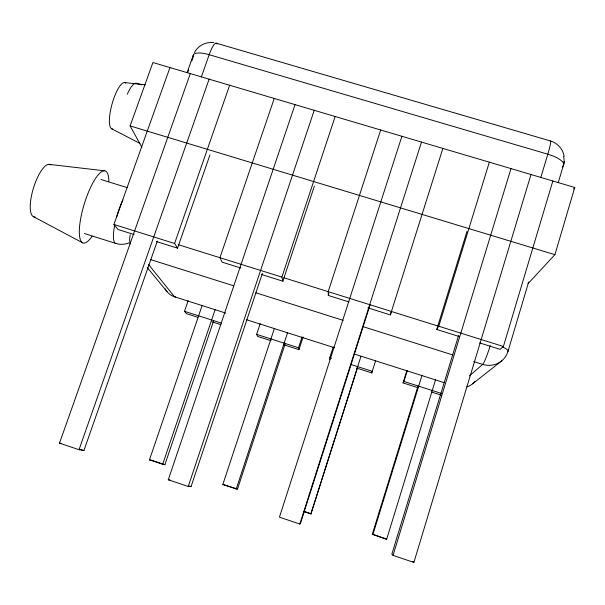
<?xml version="1.0" encoding="UTF-8"?>
<svg xmlns="http://www.w3.org/2000/svg" width="605" height="605" viewBox="0 0 605 605"><rect width="100%" height="100%" fill="white"/><g stroke="black" fill="none" stroke-linecap="round" stroke-linejoin="round"><path stroke-width="0.91" d="M563.716 164.469L564.336 161.406M528.074 283.601L554.906 254.675L574.75 187.482L152.914 62.519L130.105 125.908L141.941 147.386M469.45 375.864L482.707 364.399A20.449 19.836 28.5 0 0 507.958 351.46L528.657 281.975M558.218 182.718L563.323 165.573A19.912 18.868 13.5 0 0 563.663 156.635M479.576 342.906L500.101 349.342L503.405 346.491L552.834 180.986M540.772 177.658L547.812 154.207A19.95 1.694 -71.6 0 0 550.187 141.131M458.567 335.548L391.843 554.188L393.038 555.405L413.88 562.423L531.001 174.52M393.038 555.405L510.998 168.598M417.964 386.232L372.309 534.215L386.633 539.388L435.623 379.524M372.839 534.76L422.056 375.198M459.051 336.471L436.734 329.468L466.977 231.405M436.734 329.468L438.776 326.239L489.347 162.178M418.093 387.737L403.021 382.912L406.923 370.358M403.021 382.912L403.943 381.452L407.301 370.638M356.579 368.067L371.757 372.914L375.66 360.565M367.87 307.869L390.354 314.918L442.868 148.414M304.096 511.709L310.894 513.993L360.905 356.474M310.894 513.993L357.653 367.356M401.902 136.276L279.442 517.169L299.83 524.036L421.488 142.077M370.033 305.049L300.481 523.438L299.83 524.036M329.793 359.499L329.755 357.736L333.226 346.952M371.757 372.914L372.272 371.326L351.013 364.535M390.354 314.918L391.473 311.424M380.689 129.992L328.205 291.602L328.296 295.452L348.979 301.94M328.296 295.452L328.878 293.659M283.677 344.752L298.976 349.637L298.53 347.762L302.031 337.015M298.976 349.637L303.075 337.061M274.33 328.659L222.844 484.469L236.252 488.961L287.519 332.863M236.252 488.961L237.515 489.029L285.121 344.011M271.085 340.721L257.594 336.41L256.618 334.361L260.165 323.683M261.413 274.473L282.868 281.204L281.9 277.09L335.162 116.508M282.868 281.204L314.335 186.227M295.028 104.62L168.288 479.75L188.238 486.465L191.059 486.617L262.404 273.339M188.238 486.465L314.222 110.299M202.161 305.434L149.458 459.861L162.669 464.292L215.161 309.586M162.669 464.292L164.885 464.678L213.595 320.983M274.246 98.464L219.948 257.685L222.073 262.139L240.851 268.023M197.918 317.322L186.385 313.632L184.495 311.31L188.155 300.655M156.234 241.486L177.567 248.171L209.95 154.925M177.567 248.171L174.595 243.475L229.643 85.252M190.318 73.598L59.502 443.132L79.028 449.704L209.126 79.172M79.028 449.704L83.921 450.559L157.345 241.024M201.344 76.956L209.186 54.7A19.315 4.001 -74.7 0 1 217.074 44.067M187.089 72.623L193.388 54.843M187.663 72.585L188.609 69.923M191.755 61.052L193.32 56.613A19.133 6.065 20.6 0 1 209.186 54.7L547.812 154.207A20.003 6.383 14.5 0 1 563.323 165.573L562.242 167.116M134.007 234.513L118.005 229.492L113.921 224.463L169.96 67.571M194.455 52.635C197.895 45.549 206.101 41.571 213.815 42.652M573.585 188.957L574.75 187.482M501.658 360.905L472.679 383.759M128.963 242.923C124.759 244.579 119.941 244.866 115.646 243.376L84.367 233.507M168.288 479.75L169.884 479.894M222.844 484.469L237.515 489.029M124.842 82.628L145.321 84.798M48.997 164.333L104.272 170.784M59.502 443.132L61.256 443.457M149.458 459.861L151.84 460.307M216.144 43.152L550.58 140.988C557.523 143.09 563.202 149.238 564.117 156.506M136.435 83.316L141.797 84.919M130.105 125.908L554.906 254.675M101.005 179.519L127.126 187.595M113.921 224.463L174.595 243.475M178.301 244.692L281.9 277.09M283.79 277.74L437.975 326.05M438.776 326.239L503.405 346.491M150.675 259.605L233.454 285.734M255.953 292.835L343.232 320.378M363.03 326.632L453.009 355.029M473.707 361.563L482.707 364.399A20.124 1.815 -72.4 0 0 490.277 345.629M225.763 313.103L174.497 296.775A16.244 15.821 -32.3 0 1 165.263 288.88M246.447 319.697L334.588 347.769M354.371 354.069L444.304 382.715M184.495 311.31L221.332 323.085M256.618 334.361L298.53 347.762M329.755 357.736L331.525 358.304M403.943 381.452L441.673 393.515M212.113 321.86L220.984 324.696M431.395 391.987L441.143 395.103M152.71 460.594L164.885 464.678M304.928 511.626L311.189 513.728M372.309 534.215L385.067 538.495M79.565 449.091L83.921 450.559M189.282 486.019L191.059 486.617M111.653 128.774L139.944 143.423M33.396 216.643L82.613 242.802M385.922 538.783L386.633 539.388M412.807 561.516L413.88 562.423M147.144 267.41L167.01 291.633M148.49 264.408L174.497 296.775A16.214 2.957 -72.4 0 0 175.662 296.73M92.051 236.343A37.692 10.277 -73 0 1 79.368 229.56A37.692 10.277 -73 0 1 94.546 180.01A37.692 10.277 -73 0 1 108.885 181.387M35.022 216.938A27.376 8.772 -73 0 1 33.434 188.11A27.376 8.772 -73 0 1 50.835 165.006M112.696 128.971A24.018 6.61 -74.5 0 1 112.212 103.447A24.018 6.61 -74.5 0 1 125.734 83.157M503.02 347.217A20.509 3.244 16.6 0 1 507.958 351.46M130.204 243.996A19.504 18.846 -30.9 0 1 130.249 234.8M474.963 381.437A16.91 16.486 31.7 0 1 466.826 386.867M127.315 94.168A24.692 6.557 -74.4 0 1 136.995 83.634M116.659 243.452A28.344 6.957 -72.9 0 1 114.64 225.317M116.584 217.142A28.344 6.957 -72.9 0 1 122.936 200.066"/></g></svg>
